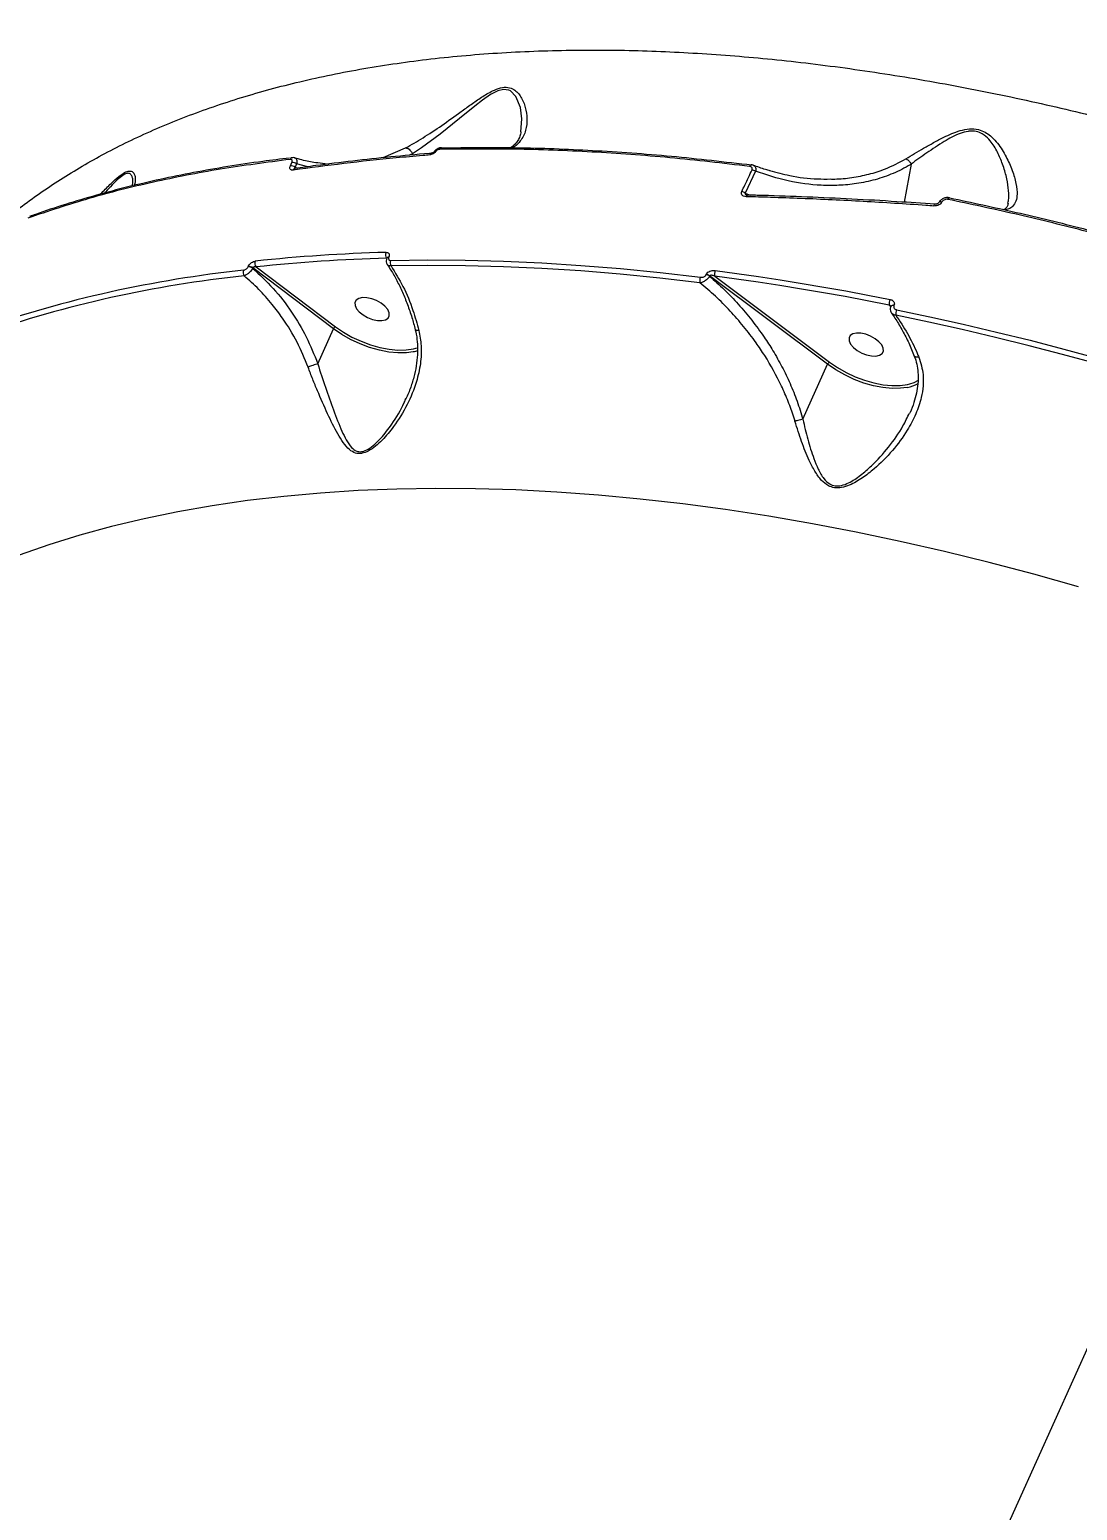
# Model space of a CAD drawing. Header units: millimetres. Extents: x -6901 to 7060, y -7557 to 6158.
# Drawn here: x -949.3 to -694.1, y 1827.6 to 2188.4 of the extents above; entities that cross this region are included whole.
import ezdxf

# ---------------------------------------------------------------- set-up
doc = ezdxf.new("R2010")
doc.units = ezdxf.units.MM
for name, color, linetype in [('DIKOM_ОБЪЕКТ', 7, 'Continuous'), ('DIKOM_РАЗМЕР_ЗОНА', 7, 'Continuous'), ('DIKOM_РАЗМЕР_ОБЪЕКТА', 7, 'Continuous')]:
    doc.layers.add(name, color=color, linetype=linetype)
doc.styles.add('style1', font='arial.ttf', dxfattribs={"width": 0.8})
doc.dimstyles.new('1-50', dxfattribs={"dimtxt": 300, "dimasz": 200, "dimexe": 100, "dimexo": 0, "dimgap": 100, "dimtad": 1, "dimtxsty": 'style1', "dimcen": 200, "dimclrd": 7, "dimclre": 7, "dimclrt": 7, "dimadec": 1, "dimazin": 2, "dimtfac": 1, "dimtmove": 0, "dimatfit": 2, "dimfxl": 0, "dimlwd": 25, "dimlwe": 18, "dimarcsym": 0})

# ---------------------------------------------------------------- blocks, each defined once
blk = doc.blocks.new('*D2')
at = {"layer": 'Defpoints', "color": 0, "transparency": 16777216}
for p in [(-1102.73, 4151.17), (-5819.23, -4492.42), (4721.24, -4492.42)]:
    blk.add_point(p, dxfattribs=at)
at = {"layer": 'DIKOM_РАЗМЕР_ОБЪЕКТА', "color": 7, "lineweight": 18, "transparency": 16777216}
for p, q in [((-1102.73, 4151.17), (-5919.23, 4151.17)), ((4721.24, -4492.42), (-5919.23, -4492.42))]:
    blk.add_line(p, q, dxfattribs=at)
at = {"layer": 'DIKOM_РАЗМЕР_ОБЪЕКТА', "color": 7, "lineweight": 25, "transparency": 16777216}
blk.add_line((-5819.23, 3951.17), (-5819.23, -4292.42), dxfattribs=at)
at = {"layer": 'DIKOM_РАЗМЕР_ОБЪЕКТА', "color": 7, "transparency": 16777216}
for points in [[(-5852.56, 3951.17), (-5785.89, 3951.17), (-5819.23, 4151.17)], [(-5852.56, -4292.42), (-5785.89, -4292.42), (-5819.23, -4492.42)]]:
    blk.add_solid(points, dxfattribs=at)
at = {"layer": 'DIKOM_РАЗМЕР_ОБЪЕКТА', "color": 7, "transparency": 16777216, "insert": (-6072.4, -170.63), "char_height": 300, "attachment_point": 5, "rotation": 90, "style": 'style1'}
blk.add_mtext('8650', dxfattribs=at)
blk = doc.blocks.new('*D3')
at = {"layer": 'Defpoints', "color": 0, "transparency": 16777216}
for p in [(-1553.27, 6158.28), (-6450.85, -6312.94), (5659.92, -6312.94)]:
    blk.add_point(p, dxfattribs=at)
at = {"layer": 'DIKOM_РАЗМЕР_ЗОНА', "color": 7, "lineweight": 18, "transparency": 16777216}
for p, q in [((-1553.27, 6158.28), (-6550.85, 6158.28)), ((5659.92, -6312.94), (-6550.85, -6312.94))]:
    blk.add_line(p, q, dxfattribs=at)
at = {"layer": 'DIKOM_РАЗМЕР_ЗОНА', "color": 7, "lineweight": 25, "transparency": 16777216}
blk.add_line((-6450.85, 5958.28), (-6450.85, -6112.94), dxfattribs=at)
at = {"layer": 'DIKOM_РАЗМЕР_ЗОНА', "color": 7, "transparency": 16777216}
for points in [[(-6484.18, 5958.28), (-6417.52, 5958.28), (-6450.85, 6158.28)], [(-6484.18, -6112.94), (-6417.52, -6112.94), (-6450.85, -6312.94)]]:
    blk.add_solid(points, dxfattribs=at)
at = {"layer": 'DIKOM_РАЗМЕР_ЗОНА', "color": 7, "transparency": 16777216, "insert": (-6704.02, -77.33), "char_height": 300, "attachment_point": 5, "rotation": 90, "style": 'style1'}
blk.add_mtext('12500', dxfattribs=at)

msp = doc.modelspace()

# ---------------------------------------------------------------- linework, layer by layer
at = {"layer": 'DIKOM_ОБЪЕКТ', "color": 7, "linetype": 'Continuous', "lineweight": 15}
for p, q in [((-863.167, 2157.226), (-857.743, 2159.555)), ((-856.029, 2158.132), (-856.885, 2157.766)), ((-856.029, 2158.132), (-856.084, 2157.84)), ((-885.794, 2155.223), (-885.434, 2156.045)), ((-885.359, 2157.161), (-885.67, 2157.123)), ((-885.374, 2157.178), (-885.36, 2157.179)), ((-884.721, 2154.553), (-884.7, 2154.556)), ((-884.303, 2155.674), (-884.663, 2154.851)), ((-884.663, 2154.851), (-884.125, 2154.62)), ((-881.514, 2154.986), (-884.303, 2155.674)), ((-877.591, 2155.791), (-876.475, 2155.639)), ((-772.509, 2153.867), (-775.003, 2148.556)), ((-734.602, 2155.633), (-736.336, 2146.345)), ((-775.003, 2148.556), (-773.807, 2148.044)), ((-774.44, 2148.074), (-774.429, 2148.073)), ((-862.261, 2132.756), (-862.281, 2132.713)), ((-861.816, 2132.97), (-861.835, 2132.927)), ((-896.1, 2130.613), (-896.072, 2130.675)), ((-894.965, 2130.323), (-894.993, 2130.26)), ((-875.289, 2115.49), (-894.965, 2130.323)), ((-894.153, 2130.578), (-874.834, 2116.014)), ((-784.561, 2128.665), (-784.524, 2128.746)), ((-783.685, 2128.4), (-783.722, 2128.319)), ((-754.957, 2106.848), (-783.685, 2128.4)), ((-782.409, 2128.308), (-754.501, 2107.372)), ((-739.591, 2120.854), (-739.924, 2121.275)), ((-739.533, 2120.998), (-739.545, 2120.972)), ((-738.795, 2121.183), (-738.806, 2121.158)), ((-879.119, 2106.991), (-875.289, 2115.49)), ((-855.263, 2110.745), (-854.852, 2110.87)), ((-760.993, 2093.454), (-754.957, 2106.848)), ((-857.857, 2098.085), (-857.67, 2098.564)), ((-746.532, 1745.434), (-623.405, 2018.63))]:
    msp.add_line(p, q, dxfattribs=at)
at = {"layer": 'DIKOM_ОБЪЕКТ', "color": 7, "linetype": 'Continuous', "lineweight": 15, "flags": 128}
for points in [[(-829.672, 2163.488), (-829.401, 2166.674), (-829.778, 2169.454), (-830.874, 2172.104), (-832.17, 2173.44), (-832.596, 2173.648), (-833.896, 2173.825), (-835.31, 2173.474), (-837.043, 2172.582), (-839.022, 2171.225), (-840.918, 2169.744), (-844.603, 2166.718), (-849.327, 2162.927), (-853.902, 2159.559), (-856.027, 2158.143), (-856.03, 2158.141), (-856.03, 2158.141)], [(-850.449, 2158.655), (-850.56, 2158.698), (-850.649, 2158.719), (-850.714, 2158.715), (-850.746, 2158.695)], [(-849.449, 2159.214), (-849.392, 2159.331), (-849.326, 2159.431), (-849.251, 2159.512), (-849.17, 2159.572), (-849.084, 2159.61), (-848.995, 2159.625), (-848.994, 2159.625), (-848.906, 2159.616), (-848.818, 2159.583)], [(-773.952, 2155.061), (-773.896, 2155.178), (-773.834, 2155.278), (-773.768, 2155.359), (-773.699, 2155.419), (-773.629, 2155.456), (-773.56, 2155.47), (-773.532, 2155.469)], [(-773.532, 2155.469), (-773.493, 2155.46), (-773.43, 2155.427)], [(-774.753, 2147.674), (-774.709, 2147.8), (-774.657, 2147.905), (-774.601, 2147.986), (-774.541, 2148.042), (-774.479, 2148.071), (-774.44, 2148.074)], [(-725.652, 2147.03), (-725.596, 2147.148), (-725.537, 2147.248), (-725.477, 2147.33), (-725.416, 2147.39), (-725.357, 2147.428), (-725.3, 2147.443), (-725.271, 2147.441)], [(-725.271, 2147.441), (-725.248, 2147.434), (-725.201, 2147.402)], [(-729.087, 2145.417), (-729.048, 2145.547), (-729.005, 2145.657), (-728.959, 2145.743), (-728.911, 2145.803), (-728.863, 2145.835), (-728.824, 2145.839)], [(-727.146, 2146.38), (-727.354, 2146.422), (-727.54, 2146.429), (-727.691, 2146.4), (-727.801, 2146.337), (-727.849, 2146.274)], [(-861.372, 2132.162), (-852.347, 2132.279), (-843.195, 2132.216), (-833.921, 2131.972), (-824.532, 2131.547), (-815.034, 2130.943), (-805.434, 2130.158), (-795.738, 2129.194), (-785.954, 2128.052)], [(-786.041, 2126.703), (-795.804, 2127.843), (-805.478, 2128.805), (-815.057, 2129.588), (-824.534, 2130.191), (-833.903, 2130.615), (-843.156, 2130.858), (-852.288, 2130.922), (-861.293, 2130.805)], [(-782.335, 2129.703), (-777.081, 2128.996), (-771.805, 2128.239), (-766.508, 2127.432), (-761.191, 2126.575), (-755.856, 2125.669), (-750.503, 2124.713), (-745.134, 2123.707), (-739.749, 2122.653)], [(-739.924, 2121.275), (-745.296, 2122.327), (-750.653, 2123.33), (-755.993, 2124.284), (-761.315, 2125.188), (-766.619, 2126.043), (-771.904, 2126.848), (-777.167, 2127.603), (-782.409, 2128.308)], [(-862.777, 2120.992), (-863.701, 2121.731), (-864.803, 2122.355), (-865.994, 2122.812), (-867.176, 2123.065), (-868.255, 2123.094), (-869.142, 2122.897), (-869.766, 2122.488), (-870.076, 2121.903), (-870.047, 2121.187), (-869.682, 2120.399), (-869.01, 2119.603), (-868.085, 2118.863), (-866.983, 2118.24), (-865.793, 2117.783), (-864.61, 2117.529), (-863.532, 2117.5), (-862.645, 2117.698), (-862.021, 2118.106), (-861.711, 2118.692), (-861.739, 2119.408), (-862.104, 2120.195), (-862.777, 2120.992)], [(-673.19, 2102.245), (-681.381, 2104.684), (-689.566, 2107.019), (-697.742, 2109.251), (-705.903, 2111.378), (-714.048, 2113.399), (-722.172, 2115.313), (-730.272, 2117.12), (-738.344, 2118.818)], [(-738.151, 2120.15), (-730.061, 2118.447), (-721.943, 2116.636), (-713.801, 2114.718), (-705.639, 2112.692), (-697.459, 2110.561), (-689.266, 2108.324), (-681.063, 2105.984), (-672.853, 2103.54)], [(-855.906, 2109.864), (-857.543, 2109.641), (-859.606, 2109.61), (-861.82, 2109.819), (-864.134, 2110.265), (-866.493, 2110.936), (-868.842, 2111.816), (-871.126, 2112.886), (-873.292, 2114.12), (-875.289, 2115.49)], [(-874.834, 2116.014), (-872.898, 2114.686), (-870.797, 2113.489), (-868.582, 2112.452), (-866.305, 2111.598), (-864.017, 2110.947), (-861.774, 2110.515), (-859.626, 2110.312), (-857.626, 2110.342), (-855.818, 2110.605), (-855.263, 2110.745)], [(-742.444, 2112.35), (-743.369, 2113.09), (-744.471, 2113.714), (-745.661, 2114.171), (-746.844, 2114.424), (-747.922, 2114.453), (-748.809, 2114.255), (-749.433, 2113.847), (-749.743, 2113.261), (-749.715, 2112.546), (-749.35, 2111.758), (-748.677, 2110.962), (-747.753, 2110.222), (-746.651, 2109.598), (-745.46, 2109.141), (-744.278, 2108.888), (-743.199, 2108.859), (-742.312, 2109.057), (-741.688, 2109.465), (-741.378, 2110.05), (-741.407, 2110.766), (-741.772, 2111.554), (-742.444, 2112.35)], [(-854.732, 2110.169), (-855.679, 2109.912), (-855.906, 2109.864)], [(-735.574, 2101.223), (-737.21, 2101), (-739.273, 2100.968), (-741.488, 2101.178), (-743.801, 2101.623), (-746.16, 2102.294), (-748.509, 2103.175), (-750.794, 2104.245), (-752.96, 2105.479), (-754.957, 2106.848)], [(-754.501, 2107.372), (-752.565, 2106.045), (-750.465, 2104.848), (-748.25, 2103.811), (-745.972, 2102.957), (-743.685, 2102.306), (-741.441, 2101.874), (-739.294, 2101.671), (-737.294, 2101.701), (-735.486, 2101.964), (-734.931, 2102.103)], [(-734.931, 2102.103), (-733.914, 2102.453), (-732.814, 2103.024)], [(-693.857, 2052.613), (-704.75, 2055.695), (-715.62, 2058.575), (-726.458, 2061.248), (-737.253, 2063.714), (-747.996, 2065.97), (-758.676, 2068.014), (-769.284, 2069.843), (-779.81, 2071.457), (-790.244, 2072.853), (-800.576, 2074.031), (-810.796, 2074.989), (-820.896, 2075.726), (-830.866, 2076.242), (-840.696, 2076.536), (-850.377, 2076.608), (-859.901, 2076.458), (-869.258, 2076.086), (-878.439, 2075.492), (-887.437, 2074.677), (-896.243, 2073.642), (-904.848, 2072.387), (-913.246, 2070.914), (-921.426, 2069.224), (-929.383, 2067.319), (-937.109, 2065.201), (-944.597, 2062.871), (-951.839, 2060.332)]]:
    msp.add_lwpolyline(points, dxfattribs=at)
at = {"layer": 'DIKOM_ОБЪЕКТ', "color": 7, "linetype": 'Continuous', "lineweight": 15}
for centre, radius, start, end in [((-851.329, 2157.753), 0.519, 102.05608, 168.49405), ((-885.255, 2156.595), 0.595, 101.48663, 163.17117), ((-885.773, 2153.387), 1.837, 52.84584, 90.65667), ((-885.412, 2154.203), 1.842, 53.01289, 90.71025), ((-884.6, 2154.008), 0.558, 102.50879, 164.91102), ((-773.702, 2152.285), 1.981, 52.97044, 80.39337), ((-776.206, 2147.018), 1.952, 51.98367, 79.84049), ((-851.857, 1735.995), 398.256, 91.53247, 96.12433), ((-851.77, 1735.589), 397.256, 91.53207, 96.12453), ((-861.124, 2133.516), 1.505, 156.82621, 212.69786), ((-861.89, 2132.47), 0.46, 83.14442, 148.09922), ((-861.87, 2132.512), 0.461, 83.20812, 148.13613), ((-859.956, 2131.564), 1.537, 157.08954, 209.58815), ((-866.68, 1841.244), 290.129, 96.04316, 109.07184), ((-895.921, 2129.227), 1.408, 157.76328, 215.59137), ((-896.026, 2128.93), 1.685, 52.16035, 92.52445), ((-895.998, 2128.992), 1.685, 52.16015, 92.52465), ((-893.053, 2131.443), 1.399, 157.50099, 218.18529), ((-784.82, 2126.846), 1.838, 53.30696, 81.89675), ((-784.782, 2126.928), 1.836, 53.29597, 81.92166), ((-780.591, 2128.911), 1.915, 155.58846, 198.35216), ((-866.588, 1840.521), 289.495, 96.04322, 109.07157), ((-784.172, 2127.259), 1.949, 156.02024, 196.57738), ((-737.652, 2121.686), 2.309, 155.2499, 190.25857), ((-739.046, 2120.55), 0.653, 68.47153, 139.84984), ((-739.034, 2120.577), 0.652, 68.44578, 140.02839), ((-735.947, 2119.151), 2.42, 155.63088, 187.89418), ((-874.216, 2115.017), 1.172, 121.7978, 156.2468), ((-753.883, 2106.376), 1.173, 121.80105, 156.24355), ((-737.319, 2110.331), 9.274, 280.84855, 298.3327)]:
    msp.add_arc(centre, radius, start, end, dxfattribs=at)
for points, knots in [([(-961.998, 2135.975), (-959.784, 2138.062), (-954.756, 2142.799), (-945.749, 2149.443), (-935.272, 2156.036), (-923.778, 2162.007), (-911.303, 2167.33), (-897.856, 2171.961), (-883.428, 2175.879), (-868.03, 2179.031), (-851.608, 2181.392), (-834.385, 2182.898), (-816.779, 2183.526), (-798.972, 2183.327), (-781.066, 2182.37), (-762.565, 2180.644), (-743.508, 2178.127), (-723.949, 2174.816), (-704.435, 2170.811), (-685.038, 2166.166), (-665.824, 2160.94), (-646.366, 2155.029), (-626.721, 2148.414), (-606.934, 2141.157), (-593.838, 2135.811), (-587.292, 2133.139)], [0, 0, 0, 0, 0.033609, 0.076307, 0.1190371, 0.1617344, 0.2056641, 0.2496295, 0.2935589, 0.3390773, 0.3845959, 0.4307682, 0.4769405, 0.5203064, 0.5637064, 0.6070728, 0.6517028, 0.6963691, 0.7409998, 0.7835815, 0.8261939, 0.8687759, 0.9125063, 0.9562696, 1, 1, 1, 1]), ([(-857.743, 2159.555), (-856.342, 2160.35), (-853.502, 2161.963), (-848.936, 2165.017), (-845.014, 2167.836), (-841.791, 2170.181), (-839.253, 2171.935), (-836.855, 2173.39), (-834.617, 2174.289), (-832.744, 2174.431), (-831.357, 2173.872), (-830.36, 2172.989), (-829.307, 2171.526), (-828.473, 2169.378), (-828.061, 2166.581), (-828.337, 2163.759), (-829.519, 2161.497), (-830.733, 2160.142), (-831.597, 2159.705), (-831.754, 2159.626)], [0, 0, 0, 0, 0.0869446, 0.1763629, 0.2657414, 0.31178, 0.357751, 0.4048885, 0.4381288, 0.4716865, 0.5076087, 0.5403379, 0.5738101, 0.6517516, 0.7312738, 0.8255033, 0.9222027, 0.9859171, 1, 1, 1, 1]), ([(-829.634, 2163.496), (-829.712, 2163.129), (-829.877, 2162.352), (-830.394, 2161.317), (-831.035, 2160.508), (-831.646, 2159.944), (-832.116, 2159.678), (-832.21, 2159.625)], [0, 0, 0, 0, 0.2277992, 0.4826968, 0.7252961, 0.9454624, 1, 1, 1, 1]), ([(-735.886, 2156.918), (-734.478, 2157.761), (-732.344, 2159.04), (-729.183, 2160.859), (-726.893, 2162.073), (-724.721, 2163.078), (-722.66, 2163.835), (-720.418, 2164.298), (-718.258, 2164.136), (-716.569, 2163.432), (-715.279, 2162.515), (-714.07, 2161.334), (-712.941, 2159.896), (-711.56, 2157.679), (-710.218, 2154.857), (-709.153, 2151.617), (-708.741, 2148.972), (-708.906, 2146.954), (-709.521, 2145.645), (-710.423, 2144.797), (-711.276, 2144.551), (-711.646, 2144.444)], [0, 0, 0, 0, 0.0920443, 0.1395135, 0.186945, 0.2204902, 0.2546317, 0.2902975, 0.3262944, 0.3576717, 0.3869268, 0.4169041, 0.4596307, 0.5024018, 0.590106, 0.6813394, 0.7742869, 0.8404216, 0.9078923, 0.9600937, 1, 1, 1, 1]), ([(-711.022, 2146.134), (-710.952, 2146.488), (-710.736, 2147.589), (-710.887, 2149.843), (-711.426, 2152.797), (-712.399, 2155.848), (-713.658, 2158.898), (-715.241, 2161.343), (-717.017, 2162.95), (-718.702, 2163.647), (-719.951, 2163.701), (-721.28, 2163.54), (-722.758, 2163.114), (-724.696, 2162.214), (-727.464, 2160.611), (-730.852, 2158.35), (-733.401, 2156.508), (-734.602, 2155.643), (-734.603, 2155.642)], [0, 0, 0, 0, 0.047405, 0.1473185, 0.2476234, 0.3476828, 0.4370728, 0.5259948, 0.5773418, 0.6120562, 0.6464917, 0.652062, 0.6921962, 0.7363438, 0.7806492, 0.8901881, 0.9999092, 1, 1, 1, 1]), ([(-851.837, 2157.856), (-852.389, 2157.81), (-855.149, 2157.579), (-862.202, 2156.934), (-872.85, 2155.809), (-881.041, 2154.705), (-885.139, 2154.154)], [0, 0, 0, 0, 0.0480621, 0.2403245, 0.6198804, 1, 1, 1, 1]), ([(-851.437, 2158.259), (-851.608, 2158.246), (-854.966, 2157.989), (-861.362, 2157.37), (-870.588, 2156.388), (-878.371, 2155.443), (-883.003, 2154.782), (-884.699, 2154.54)], [0, 0, 0, 0, 0.0147851, 0.2900428, 0.5657391, 0.8409879, 1, 1, 1, 1]), ([(-857.743, 2159.555), (-857.713, 2159.554), (-857.598, 2159.551), (-857.321, 2159.489), (-856.904, 2159.263), (-856.409, 2158.802), (-856.163, 2158.373), (-856.03, 2158.141)], [0, 0, 0, 0, 0.0513369, 0.1965841, 0.4492301, 0.701862, 1, 1, 1, 1]), ([(-856.03, 2158.141), (-856.029, 2158.14), (-856.029, 2158.138), (-856.029, 2158.135), (-856.029, 2158.133), (-856.029, 2158.132)], [0, 0, 0, 0, 0.3347463, 0.7841777, 1, 1, 1, 1]), ([(-850.449, 2158.655), (-850.567, 2158.528), (-850.804, 2158.273), (-851.255, 2158), (-851.61, 2157.882), (-851.795, 2157.861), (-851.837, 2157.856)], [0, 0, 0, 0, 0.305385, 0.6114631, 0.9125711, 1, 1, 1, 1]), ([(-850.75, 2158.695), (-850.765, 2158.675), (-850.821, 2158.6), (-850.964, 2158.473), (-851.148, 2158.353), (-851.304, 2158.287), (-851.404, 2158.263), (-851.425, 2158.262), (-851.431, 2158.262)], [0, 0, 0, 0, 0.0845611, 0.3186444, 0.5546312, 0.7482136, 0.920298, 1, 1, 1, 1]), ([(-848.994, 2159.613), (-849.153, 2159.601), (-849.529, 2159.575), (-850.112, 2159.291), (-850.537, 2158.961), (-850.714, 2158.726), (-850.741, 2158.691)], [0, 0, 0, 0, 0.2402602, 0.5673271, 0.9349138, 1, 1, 1, 1]), ([(-849.449, 2159.214), (-849.486, 2159.212), (-849.621, 2159.203), (-849.88, 2159.119), (-850.198, 2158.927), (-850.366, 2158.746), (-850.449, 2158.655)], [0, 0, 0, 0, 0.1085375, 0.3983676, 0.6996383, 1, 1, 1, 1]), ([(-773.952, 2155.061), (-780.442, 2155.815), (-793.424, 2157.322), (-812.493, 2158.677), (-831.258, 2159.415), (-843.385, 2159.281), (-849.449, 2159.214)], [0, 0, 0, 0, 0.2486167, 0.4972331, 0.7486161, 1, 1, 1, 1]), ([(-848.818, 2159.583), (-842.831, 2159.649), (-830.855, 2159.782), (-812.194, 2159.058), (-793.089, 2157.71), (-779.983, 2156.188), (-773.43, 2155.427)], [0, 0, 0, 0, 0.2486155, 0.4972303, 0.748615, 1, 1, 1, 1]), ([(-885.825, 2156.767), (-891.56, 2156.025), (-903.03, 2154.54), (-919.357, 2151.307), (-935.059, 2147.395), (-944.827, 2144.12), (-949.71, 2142.482)], [0, 0, 0, 0, 0.2484775, 0.4969542, 0.7484776, 1, 1, 1, 1]), ([(-886.017, 2157.08), (-888.194, 2156.822), (-893.28, 2156.218), (-901.065, 2155.04), (-909.392, 2153.584), (-917.505, 2151.932), (-925.406, 2150.089), (-933.11, 2148.059), (-940.602, 2145.82), (-946.002, 2144.082), (-948.834, 2143.033), (-949.307, 2142.858)], [0, 0, 0, 0, 0.0943439, 0.2204529, 0.3464737, 0.4721659, 0.5974951, 0.722869, 0.8486552, 0.974701, 1, 1, 1, 1]), ([(-932.14, 2148.271), (-932.009, 2148.402), (-931.106, 2149.298), (-929.594, 2150.805), (-927.718, 2152.533), (-926.163, 2153.657), (-924.925, 2154.071), (-924.144, 2153.753), (-923.725, 2153.043), (-923.486, 2151.947), (-923.684, 2151.014), (-923.809, 2150.423)], [0, 0, 0, 0, 0.0248484, 0.171014, 0.2919762, 0.3882067, 0.4851824, 0.59712, 0.7033368, 0.8119144, 1, 1, 1, 1]), ([(-885.139, 2154.154), (-885.265, 2154.148), (-885.516, 2154.136), (-885.783, 2154.29), (-885.918, 2154.552), (-885.921, 2154.879), (-885.834, 2155.114), (-885.794, 2155.223)], [0, 0, 0, 0, 0.2131674, 0.4264909, 0.6305853, 0.8289381, 1, 1, 1, 1]), ([(-885.434, 2156.045), (-885.407, 2156.119), (-885.349, 2156.276), (-885.348, 2156.492), (-885.428, 2156.666), (-885.591, 2156.771), (-885.747, 2156.768), (-885.825, 2156.767)], [0, 0, 0, 0, 0.1799059, 0.3800912, 0.5811969, 0.7907122, 1, 1, 1, 1]), ([(-884.762, 2157.12), (-884.785, 2157.13), (-884.951, 2157.205), (-885.169, 2157.211), (-885.348, 2157.176), (-885.374, 2157.171)], [0, 0, 0, 0, 0.120947, 0.8726072, 1, 1, 1, 1]), ([(-884.663, 2154.851), (-884.692, 2154.822), (-884.744, 2154.77), (-884.768, 2154.703), (-884.769, 2154.645), (-884.751, 2154.605), (-884.707, 2154.559), (-884.669, 2154.541), (-884.639, 2154.527)], [0, 0, 0, 0, 0.2569009, 0.4573904, 0.5287828, 0.7400451, 0.7972499, 1, 1, 1, 1]), ([(-884.761, 2157.124), (-884.752, 2157.124), (-884.607, 2157.119), (-884.411, 2156.923), (-884.232, 2156.545), (-884.215, 2156.091), (-884.279, 2155.787), (-884.303, 2155.674)], [0, 0, 0, 0, 0.0175748, 0.2937415, 0.5671017, 0.8405283, 1, 1, 1, 1]), ([(-877.409, 2155.716), (-878.151, 2155.789), (-880.005, 2155.972), (-882.464, 2156.463), (-884.165, 2156.982), (-884.753, 2157.162)], [0, 0, 0, 0, 0.3039089, 0.7593398, 1, 1, 1, 1]), ([(-884.72, 2154.553), (-884.72, 2154.553), (-884.742, 2154.548), (-884.737, 2154.55), (-884.732, 2154.552)], [0, 0, 0, 0, 0.0081116, 1, 1, 1, 1]), ([(-775.861, 2148.94), (-775.609, 2149.466), (-774.766, 2151.223), (-773.946, 2152.996), (-773.371, 2154.238)], [0, 0, 0, 0, 0.2996326, 1, 1, 1, 1]), ([(-773.371, 2154.238), (-773.352, 2154.287), (-773.304, 2154.41), (-773.303, 2154.62), (-773.411, 2154.829), (-773.634, 2154.995), (-773.839, 2155.038), (-773.952, 2155.061)], [0, 0, 0, 0, 0.1207417, 0.3075262, 0.5229485, 0.7374258, 1, 1, 1, 1]), ([(-773.07, 2155.346), (-773.101, 2155.362), (-773.243, 2155.435), (-773.407, 2155.441), (-773.535, 2155.446)], [0, 0, 0, 0, 0.2234842, 1, 1, 1, 1]), ([(-773.07, 2155.336), (-773.029, 2155.327), (-772.823, 2155.284), (-772.58, 2155.013), (-772.412, 2154.561), (-772.434, 2154.146), (-772.496, 2153.915), (-772.509, 2153.867)], [0, 0, 0, 0, 0.0754009, 0.3736602, 0.6574822, 0.9289156, 1, 1, 1, 1]), ([(-768.928, 2153.991), (-769.312, 2154.09), (-770.699, 2154.45), (-772.074, 2154.969), (-773.068, 2155.344)], [0, 0, 0, 0, 0.2769817, 1, 1, 1, 1]), ([(-734.602, 2155.633), (-734.685, 2155.582), (-736.092, 2154.716), (-738.953, 2153.264), (-743.347, 2151.736), (-747.783, 2150.801), (-752.188, 2150.381), (-757.718, 2150.412), (-764.546, 2151.275), (-769.854, 2153.003), (-772.509, 2153.867)], [0, 0, 0, 0, 0.0075325, 0.1291238, 0.2511162, 0.372822, 0.4835484, 0.5942896, 0.797115, 1, 1, 1, 1]), ([(-769.085, 2154.09), (-767.45, 2153.639), (-763.568, 2152.567), (-758.6, 2151.969), (-755.333, 2151.991), (-754.294, 2151.998)], [0, 0, 0, 0, 0.3316131, 0.787243, 1, 1, 1, 1]), ([(-754.294, 2151.998), (-753.933, 2151.993), (-752.17, 2151.966), (-749.018, 2152.312), (-744.89, 2153.103), (-740.413, 2154.491), (-737.528, 2156.037), (-735.886, 2156.918)], [0, 0, 0, 0, 0.0549058, 0.2687414, 0.4889577, 0.7091234, 1, 1, 1, 1]), ([(-735.886, 2156.918), (-735.855, 2156.904), (-735.703, 2156.837), (-735.386, 2156.634), (-734.954, 2156.222), (-734.72, 2155.835), (-734.603, 2155.642)], [0, 0, 0, 0, 0.0659446, 0.3172414, 0.6586151, 1, 1, 1, 1]), ([(-734.603, 2155.642), (-734.603, 2155.641), (-734.602, 2155.639), (-734.602, 2155.636), (-734.602, 2155.634), (-734.602, 2155.633)], [0, 0, 0, 0, 0.3026293, 0.7237356, 1, 1, 1, 1]), ([(-924.304, 2150.307), (-924.232, 2150.746), (-924.106, 2151.51), (-924.271, 2152.466), (-924.606, 2153.164), (-925.215, 2153.486), (-925.914, 2153.287), (-926.652, 2152.883), (-927.684, 2152.076), (-929.197, 2150.567), (-930.336, 2149.314), (-930.952, 2148.642), (-931.022, 2148.567)], [0, 0, 0, 0, 0.1556596, 0.2708893, 0.3857294, 0.5045746, 0.5872082, 0.6083097, 0.7120653, 0.8469602, 0.9828396, 1, 1, 1, 1]), ([(-774.753, 2147.674), (-774.986, 2147.701), (-775.37, 2147.744), (-775.772, 2148.008), (-775.96, 2148.321), (-775.975, 2148.654), (-775.895, 2148.855), (-775.861, 2148.94)], [0, 0, 0, 0, 0.3038699, 0.5023168, 0.7017317, 0.8733152, 1, 1, 1, 1]), ([(-775.003, 2148.556), (-775.028, 2148.534), (-775.068, 2148.498), (-775.084, 2148.431), (-775.069, 2148.369), (-775.025, 2148.304), (-774.917, 2148.214), (-774.813, 2148.15), (-774.733, 2148.125), (-774.733, 2148.125)], [0, 0, 0, 0, 0.1712923, 0.2854487, 0.3766539, 0.4997193, 0.6503084, 0.9977711, 1, 1, 1, 1]), ([(-729.087, 2145.417), (-729.727, 2145.463), (-732.924, 2145.693), (-741.216, 2146.248), (-753.882, 2146.949), (-765.884, 2147.433), (-772.798, 2147.621), (-774.753, 2147.674)], [0, 0, 0, 0, 0.0413729, 0.2068714, 0.5381541, 0.869436, 1, 1, 1, 1]), ([(-774.44, 2148.079), (-774.464, 2148.078), (-774.56, 2148.075), (-774.672, 2148.102), (-774.711, 2148.118), (-774.724, 2148.123)], [0, 0, 0, 0, 0.1812876, 0.7260954, 1, 1, 1, 1]), ([(-728.825, 2145.83), (-731.908, 2146.048), (-738.69, 2146.528), (-749.065, 2147.117), (-759.935, 2147.615), (-768.387, 2147.927), (-773.179, 2148.031), (-774.43, 2148.059)], [0, 0, 0, 0, 0.1998464, 0.4395174, 0.6782175, 0.9160239, 1, 1, 1, 1]), ([(-725.274, 2147.427), (-725.462, 2147.456), (-725.901, 2147.525), (-726.642, 2147.354), (-727.329, 2146.952), (-727.733, 2146.541), (-727.832, 2146.294), (-727.841, 2146.273)], [0, 0, 0, 0, 0.1896211, 0.4441395, 0.7285166, 0.9770402, 1, 1, 1, 1]), ([(-725.652, 2147.03), (-725.71, 2147.04), (-725.902, 2147.07), (-726.248, 2147.033), (-726.631, 2146.887), (-726.953, 2146.666), (-727.082, 2146.475), (-727.146, 2146.38)], [0, 0, 0, 0, 0.1043591, 0.3453548, 0.5759248, 0.7877486, 1, 1, 1, 1]), ([(-660.147, 2130.275), (-665.617, 2131.907), (-676.559, 2135.171), (-692.966, 2139.545), (-709.355, 2143.564), (-720.219, 2145.875), (-725.652, 2147.03)], [0, 0, 0, 0, 0.2491217, 0.4982431, 0.7491215, 1, 1, 1, 1]), ([(-725.201, 2147.402), (-719.815, 2146.256), (-709.043, 2143.963), (-692.719, 2139.963), (-676.299, 2135.587), (-665.298, 2132.304), (-659.797, 2130.662)], [0, 0, 0, 0, 0.2491208, 0.4982425, 0.7491211, 1, 1, 1, 1]), ([(-727.146, 2146.38), (-727.239, 2146.242), (-727.425, 2145.967), (-727.885, 2145.655), (-728.453, 2145.43), (-728.867, 2145.421), (-729.087, 2145.417)], [0, 0, 0, 0, 0.2321949, 0.4639906, 0.71401, 1, 1, 1, 1]), ([(-727.849, 2146.276), (-727.85, 2146.273), (-727.857, 2146.256), (-727.912, 2146.179), (-728.028, 2146.074), (-728.214, 2145.957), (-728.46, 2145.867), (-728.687, 2145.83), (-728.797, 2145.842), (-728.827, 2145.845)], [0, 0, 0, 0, 0.0251666, 0.1620364, 0.3039837, 0.4794724, 0.6908646, 0.9159118, 1, 1, 1, 1]), ([(-710.974, 2146.129), (-711.011, 2145.934), (-711.1, 2145.475), (-711.316, 2145.073), (-711.593, 2144.795), (-711.81, 2144.608), (-712.041, 2144.536), (-712.052, 2144.533)], [0, 0, 0, 0, 0.1993913, 0.4691339, 0.7480581, 0.9869779, 1, 1, 1, 1]), ([(-862.508, 2134.109), (-862.377, 2134.099), (-862.114, 2134.081), (-861.84, 2133.889), (-861.697, 2133.598), (-861.7, 2133.273), (-861.783, 2133.056), (-861.816, 2132.97)], [0, 0, 0, 0, 0.2150389, 0.429976, 0.6447251, 0.859271, 1, 1, 1, 1]), ([(-862.28, 2132.714), (-862.28, 2132.713), (-862.388, 2132.523), (-862.464, 2132.115), (-862.427, 2131.566), (-862.251, 2131.294), (-862.178, 2131.183)], [0, 0, 0, 0, 0.0005023, 0.4018733, 0.7539863, 1, 1, 1, 1]), ([(-862.241, 2132.809), (-862.241, 2132.812), (-862.241, 2132.82), (-862.243, 2132.79), (-862.262, 2132.756), (-862.262, 2132.755)], [0, 0, 0, 0, 0.3238087, 0.9873557, 1, 1, 1, 1]), ([(-861.835, 2132.927), (-861.857, 2132.869), (-861.913, 2132.723), (-861.914, 2132.505), (-861.819, 2132.311), (-861.635, 2132.182), (-861.46, 2132.169), (-861.372, 2132.162)], [0, 0, 0, 0, 0.1422259, 0.3570643, 0.5715396, 0.7857253, 1, 1, 1, 1]), ([(-897.225, 2129.76), (-897.129, 2129.779), (-896.938, 2129.818), (-896.633, 2129.987), (-896.366, 2130.213), (-896.19, 2130.435), (-896.123, 2130.567), (-896.1, 2130.613)], [0, 0, 0, 0, 0.2288196, 0.4578455, 0.6785006, 0.8883718, 1, 1, 1, 1]), ([(-894.993, 2130.26), (-895.041, 2130.171), (-895.181, 2129.912), (-895.523, 2129.464), (-896.02, 2128.982), (-896.569, 2128.591), (-896.901, 2128.469), (-897.066, 2128.408)], [0, 0, 0, 0, 0.1131674, 0.3259306, 0.5479975, 0.7754481, 1, 1, 1, 1]), ([(-896.072, 2130.675), (-896.038, 2130.743), (-895.937, 2130.945), (-895.666, 2131.285), (-895.253, 2131.632), (-894.785, 2131.891), (-894.492, 2131.949), (-894.346, 2131.978)], [0, 0, 0, 0, 0.1083031, 0.32042, 0.5430657, 0.7715813, 1, 1, 1, 1]), ([(-894.993, 2130.26), (-893.29, 2128.673), (-889.841, 2125.457), (-885.493, 2119.753), (-881.771, 2113.581), (-880.011, 2109.206), (-879.119, 2106.991)], [0, 0, 0, 0, 0.2516522, 0.5098595, 0.7518702, 1, 1, 1, 1]), ([(-894.153, 2130.578), (-894.229, 2130.589), (-894.377, 2130.611), (-894.602, 2130.583), (-894.782, 2130.515), (-894.881, 2130.439), (-894.935, 2130.378), (-894.952, 2130.345), (-894.965, 2130.323)], [0, 0, 0, 0, 0.2553359, 0.4988874, 0.7167779, 0.8616281, 0.907044, 1, 1, 1, 1]), ([(-862.215, 2131.131), (-861.917, 2130.698), (-861.085, 2129.488), (-859.839, 2127.247), (-858.479, 2124.448), (-857.259, 2121.435), (-856.209, 2118.378), (-855.654, 2116.272), (-855.392, 2115.278)], [0, 0, 0, 0, 0.1011416, 0.2822802, 0.4650878, 0.6493249, 0.8345881, 1, 1, 1, 1]), ([(-861.293, 2130.805), (-861.462, 2130.817), (-861.802, 2130.841), (-862.094, 2130.994), (-862.158, 2131.139), (-862.167, 2131.16)], [0, 0, 0, 0, 0.4612035, 0.9219543, 1, 1, 1, 1]), ([(-861.293, 2130.805), (-860.289, 2129.189), (-858.253, 2125.913), (-856.008, 2120.516), (-854.953, 2116.738), (-854.496, 2115.105)], [0, 0, 0, 0, 0.3558608, 0.7214796, 1, 1, 1, 1]), ([(-785.954, 2128.052), (-785.796, 2128.045), (-785.517, 2128.033), (-785.12, 2128.152), (-784.82, 2128.326), (-784.641, 2128.51), (-784.579, 2128.629), (-784.561, 2128.665)], [0, 0, 0, 0, 0.3025646, 0.534668, 0.7254456, 0.9170912, 1, 1, 1, 1]), ([(-784.524, 2128.746), (-784.497, 2128.8), (-784.4, 2128.988), (-784.113, 2129.277), (-783.627, 2129.553), (-783.005, 2129.734), (-782.572, 2129.714), (-782.335, 2129.703)], [0, 0, 0, 0, 0.0796667, 0.2757418, 0.4707679, 0.7105476, 1, 1, 1, 1]), ([(-782.409, 2128.308), (-782.561, 2128.368), (-782.829, 2128.473), (-783.194, 2128.541), (-783.437, 2128.541), (-783.576, 2128.502), (-783.65, 2128.459), (-783.675, 2128.417), (-783.685, 2128.4)], [0, 0, 0, 0, 0.3509404, 0.6182246, 0.8028848, 0.8792778, 0.9492137, 1, 1, 1, 1]), ([(-881.478, 2106.137), (-882.328, 2108.192), (-884.048, 2112.356), (-887.159, 2117.433), (-890.349, 2121.684), (-893.456, 2125.197), (-895.858, 2127.333), (-897.066, 2128.408)], [0, 0, 0, 0, 0.2398776, 0.4858749, 0.6394217, 0.8185491, 1, 1, 1, 1]), ([(-783.722, 2128.319), (-783.76, 2128.248), (-783.886, 2128.015), (-784.205, 2127.63), (-784.713, 2127.206), (-785.31, 2126.874), (-785.77, 2126.736), (-786.003, 2126.708), (-786.041, 2126.703)], [0, 0, 0, 0, 0.0891689, 0.2936509, 0.489598, 0.7163723, 0.9545756, 1, 1, 1, 1]), ([(-762.9, 2092.975), (-762.996, 2093.297), (-763.482, 2094.918), (-764.515, 2097.808), (-766.725, 2102.904), (-769.384, 2107.695), (-772.59, 2112.468), (-775.378, 2116.129), (-778.687, 2119.91), (-782.228, 2123.481), (-784.77, 2125.629), (-786.041, 2126.703)], [0, 0, 0, 0, 0.0242956, 0.1222461, 0.2202159, 0.421516, 0.5118879, 0.632235, 0.7525911, 0.876295, 1, 1, 1, 1]), ([(-783.722, 2128.319), (-782.512, 2127.249), (-780.093, 2125.11), (-776.661, 2121.515), (-773.4, 2117.645), (-770.608, 2113.828), (-768.159, 2110.022), (-766.035, 2106.265), (-764.052, 2102.153), (-762.314, 2097.881), (-761.435, 2094.928), (-760.995, 2093.452)], [0, 0, 0, 0, 0.1183264, 0.2366527, 0.3581422, 0.4796272, 0.5712565, 0.676829, 0.7823856, 0.8912044, 1, 1, 1, 1]), ([(-739.531, 2120.964), (-739.541, 2120.978), (-739.594, 2121.056), (-739.73, 2121.165), (-739.861, 2121.239), (-739.924, 2121.275)], [0, 0, 0, 0, 0.10363, 0.5723672, 1, 1, 1, 1]), ([(-739.749, 2122.653), (-739.612, 2122.615), (-739.318, 2122.534), (-738.973, 2122.283), (-738.749, 2121.95), (-738.67, 2121.568), (-738.753, 2121.311), (-738.795, 2121.183)], [0, 0, 0, 0, 0.1890155, 0.4045277, 0.6068402, 0.8033612, 1, 1, 1, 1]), ([(-739.531, 2120.965), (-739.554, 2120.925), (-739.681, 2120.705), (-739.72, 2120.224), (-739.632, 2119.688), (-739.434, 2119.434), (-739.369, 2119.35)], [0, 0, 0, 0, 0.0793856, 0.4381439, 0.8151424, 1, 1, 1, 1]), ([(-739.396, 2119.325), (-739.333, 2119.242), (-738.667, 2118.355), (-737.495, 2116.442), (-735.915, 2113.581), (-734.696, 2111.039), (-734.061, 2109.405), (-733.85, 2108.861)], [0, 0, 0, 0, 0.028796, 0.3060851, 0.5838531, 0.8615808, 1, 1, 1, 1]), ([(-738.344, 2118.818), (-738.511, 2118.845), (-738.871, 2118.903), (-739.228, 2119.101), (-739.337, 2119.292), (-739.367, 2119.345)], [0, 0, 0, 0, 0.3850268, 0.8309651, 1, 1, 1, 1]), ([(-738.806, 2121.158), (-738.834, 2121.071), (-738.89, 2120.897), (-738.836, 2120.637), (-738.684, 2120.407), (-738.447, 2120.232), (-738.245, 2120.176), (-738.151, 2120.15)], [0, 0, 0, 0, 0.1951399, 0.3900918, 0.5932729, 0.8111192, 1, 1, 1, 1]), ([(-738.344, 2118.818), (-737.378, 2117.368), (-735.485, 2114.523), (-733.726, 2110.929), (-732.878, 2108.924), (-732.743, 2108.604)], [0, 0, 0, 0, 0.4665273, 0.9150102, 1, 1, 1, 1]), ([(-854.496, 2115.105), (-854.267, 2113.859), (-853.774, 2111.185), (-854.04, 2106.961), (-855.118, 2102.113), (-857.259, 2096.899), (-860.181, 2092.133), (-862.915, 2088.838), (-865.035, 2086.868), (-866.692, 2085.701), (-867.946, 2085.218), (-869.002, 2085.059), (-870.135, 2085.172), (-871.596, 2086.101), (-872.967, 2087.757), (-874.724, 2090.616), (-876.77, 2094.777), (-878.787, 2099.365), (-880.369, 2103.219), (-881.107, 2105.161), (-881.478, 2106.137)], [0, 0, 0, 0, 0.059056, 0.1267716, 0.1965284, 0.2899972, 0.3861938, 0.4527702, 0.486432, 0.5209071, 0.5489141, 0.5542507, 0.5800466, 0.6152116, 0.6617349, 0.7094948, 0.8061408, 0.9056047, 0.9525547, 1, 1, 1, 1]), ([(-855.41, 2115.278), (-855.359, 2115.099), (-855.087, 2114.146), (-854.877, 2112.317), (-854.784, 2109.78), (-855.009, 2107.11), (-855.522, 2104.355), (-856.366, 2101.561), (-857.14, 2099.45), (-857.716, 2098.315), (-857.835, 2098.082)], [0, 0, 0, 0, 0.0315745, 0.1681643, 0.3127568, 0.4651215, 0.6239415, 0.7874119, 0.9563717, 1, 1, 1, 1]), ([(-854.496, 2115.105), (-854.528, 2115.103), (-854.654, 2115.097), (-854.926, 2115.101), (-855.242, 2115.152), (-855.314, 2115.249), (-855.35, 2115.297)], [0, 0, 0, 0, 0.0668081, 0.2616483, 0.6347187, 1, 1, 1, 1]), ([(-879.121, 2106.99), (-879.304, 2106.934), (-879.669, 2106.822), (-880.315, 2106.597), (-880.873, 2106.387), (-881.254, 2106.233), (-881.421, 2106.161), (-881.478, 2106.137)], [0, 0, 0, 0, 0.2488045, 0.4975952, 0.7463852, 0.9126864, 1, 1, 1, 1]), ([(-879.119, 2106.991), (-879.12, 2106.991), (-879.12, 2106.99), (-879.121, 2106.99), (-879.121, 2106.99), (-879.121, 2106.99)], [0, 0, 0, 0, 0.4650437, 0.8650144, 1, 1, 1, 1]), ([(-879.121, 2106.99), (-879.121, 2106.989), (-878.535, 2105.028), (-877.221, 2101.146), (-875.285, 2095.604), (-873.66, 2091.369), (-872.219, 2088.374), (-871.109, 2086.656), (-869.851, 2085.651), (-868.833, 2085.517), (-867.883, 2085.673), (-866.736, 2086.173), (-865.22, 2087.36), (-863.238, 2089.367), (-860.738, 2092.713), (-858.724, 2095.822), (-857.929, 2097.898), (-857.857, 2098.085)], [0, 0, 0, 0, 0.0000245, 0.1341374, 0.2718075, 0.4130676, 0.4779821, 0.5439792, 0.5905923, 0.6237231, 0.6305647, 0.6669556, 0.7124938, 0.7598416, 0.8534137, 0.986825, 1, 1, 1, 1]), ([(-732.743, 2108.604), (-732.309, 2107.192), (-731.604, 2104.9), (-731.649, 2101.561), (-732.154, 2098.332), (-733.4, 2094.67), (-735.716, 2090.287), (-739.09, 2085.72), (-742.883, 2081.885), (-746.462, 2079.097), (-749.141, 2077.523), (-751.486, 2076.762), (-753.284, 2076.687), (-755.004, 2077.266), (-756.652, 2078.674), (-758.128, 2080.816), (-759.736, 2083.969), (-761.358, 2088.003), (-762.382, 2091.307), (-762.9, 2092.975)], [0, 0, 0, 0, 0.0742579, 0.1205065, 0.1678157, 0.2375791, 0.3094456, 0.4056703, 0.5047063, 0.5602501, 0.6168547, 0.6484772, 0.6753878, 0.7024595, 0.738686, 0.7871107, 0.8368185, 0.9176542, 1, 1, 1, 1]), ([(-733.864, 2108.873), (-733.79, 2108.704), (-733.445, 2107.916), (-733.109, 2106.394), (-732.861, 2104.31), (-732.926, 2102.109), (-733.284, 2099.833), (-733.942, 2097.473), (-734.51, 2095.831), (-734.929, 2094.99), (-734.95, 2094.947)], [0, 0, 0, 0, 0.0390698, 0.1823377, 0.3325201, 0.4885256, 0.6494132, 0.8131619, 0.9904232, 1, 1, 1, 1]), ([(-732.743, 2108.604), (-732.768, 2108.601), (-732.981, 2108.576), (-733.344, 2108.577), (-733.707, 2108.68), (-733.786, 2108.825), (-733.823, 2108.892)], [0, 0, 0, 0, 0.0441437, 0.3744032, 0.7103038, 1, 1, 1, 1]), ([(-760.995, 2093.452), (-761.185, 2093.418), (-761.565, 2093.35), (-762.172, 2093.197), (-762.618, 2093.067), (-762.833, 2092.996), (-762.9, 2092.975)], [0, 0, 0, 0, 0.3252736, 0.6505415, 0.892573, 1, 1, 1, 1]), ([(-760.995, 2093.452), (-760.995, 2093.452), (-760.995, 2093.452), (-760.994, 2093.453), (-760.994, 2093.453), (-760.993, 2093.454)], [0, 0, 0, 0, 0.2907987, 0.687487, 1, 1, 1, 1]), ([(-760.993, 2093.454), (-760.606, 2091.817), (-759.825, 2088.517), (-758.577, 2084.492), (-757.286, 2081.295), (-756.095, 2079.149), (-754.677, 2077.709), (-753.134, 2077.142), (-751.49, 2077.274), (-749.348, 2078.12), (-746.876, 2079.787), (-743.568, 2082.67), (-740.005, 2086.645), (-736.909, 2091.01), (-735.527, 2093.924), (-735.024, 2094.985)], [0, 0, 0, 0, 0.1103661, 0.2225201, 0.2873469, 0.3532492, 0.3993317, 0.4326773, 0.4660029, 0.5064466, 0.5803252, 0.6563077, 0.7880106, 0.9228429, 1, 1, 1, 1])]:
    msp.add_open_spline(points, degree=3, knots=knots, dxfattribs=at)

# ---------------------------------------------------------------- dimensions: what is measured, and where the dimension line sits
at = {"layer": 'DIKOM_РАЗМЕР_ЗОНА'}
dim = msp.add_linear_dim(base=(-6450.85, -6312.937), p1=(-1553.272, 6158.285), p2=(5659.925, -6312.937), angle=90, text='12500', dimstyle='1-50', dxfattribs=at)
dim.commit()
dim.dimension.update_dxf_attribs({"geometry": '*D3', "text_midpoint": (-6450.85, -77.326), "dimtype": 160})
at = {"layer": 'DIKOM_РАЗМЕР_ОБЪЕКТА'}
dim = msp.add_linear_dim(base=(-5819.225, -4492.425), p1=(-1102.732, 4151.169), p2=(4721.24, -4492.425), angle=90, text='8650', dimstyle='1-50', dxfattribs=at)
dim.commit()
dim.dimension.update_dxf_attribs({"geometry": '*D2', "text_midpoint": (-5819.225, -170.628), "dimtype": 160})

doc.saveas('drawing.dxf')
